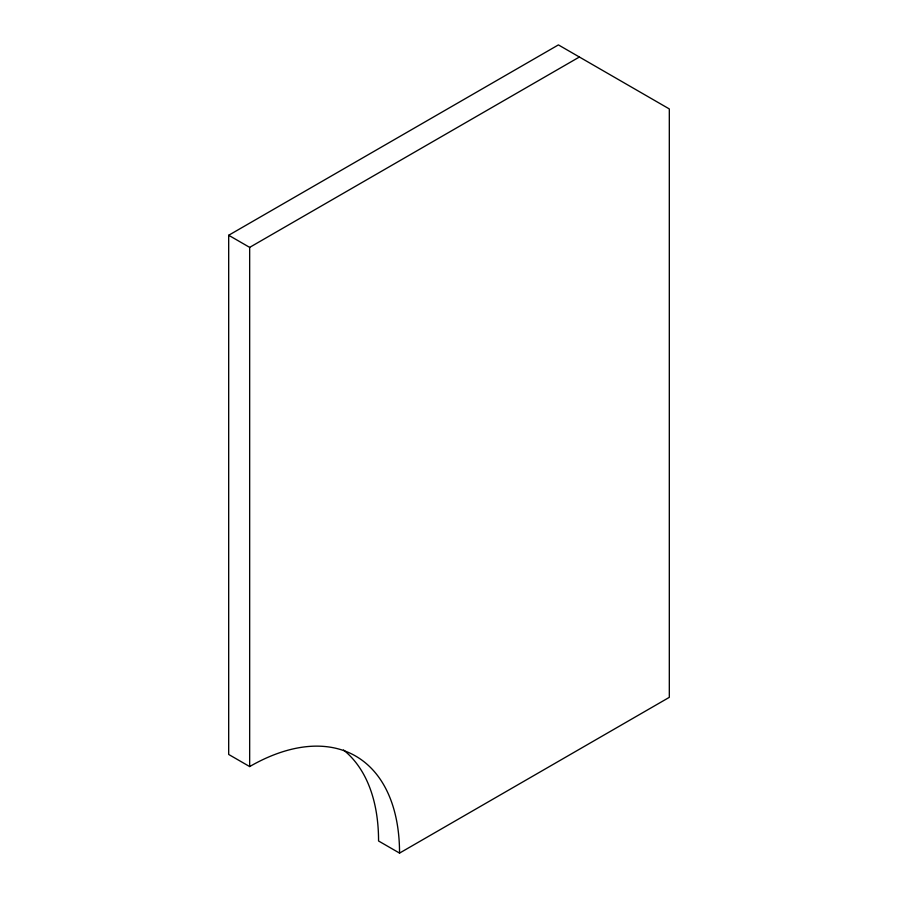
<?xml version="1.0" encoding="UTF-8"?>
<svg xmlns="http://www.w3.org/2000/svg" width="898" height="898" viewBox="0 0 898 898"><rect width="100%" height="100%" fill="white"/><g stroke="black" fill="none" stroke-linecap="round" stroke-linejoin="round"><path stroke-width="1.35" d="M399.543 853.1A211.962 122.375 -60 0 0 249.666 766.566L228.687 754.455L228.687 235.265L558.41 44.9L669.313 108.939L669.313 697.342L399.543 853.1L378.563 840.988A211.962 122.375 -60 0 0 343.496 749.987M228.687 235.265L249.666 247.377L579.39 57.012M249.666 247.377L249.666 766.566"/></g></svg>
